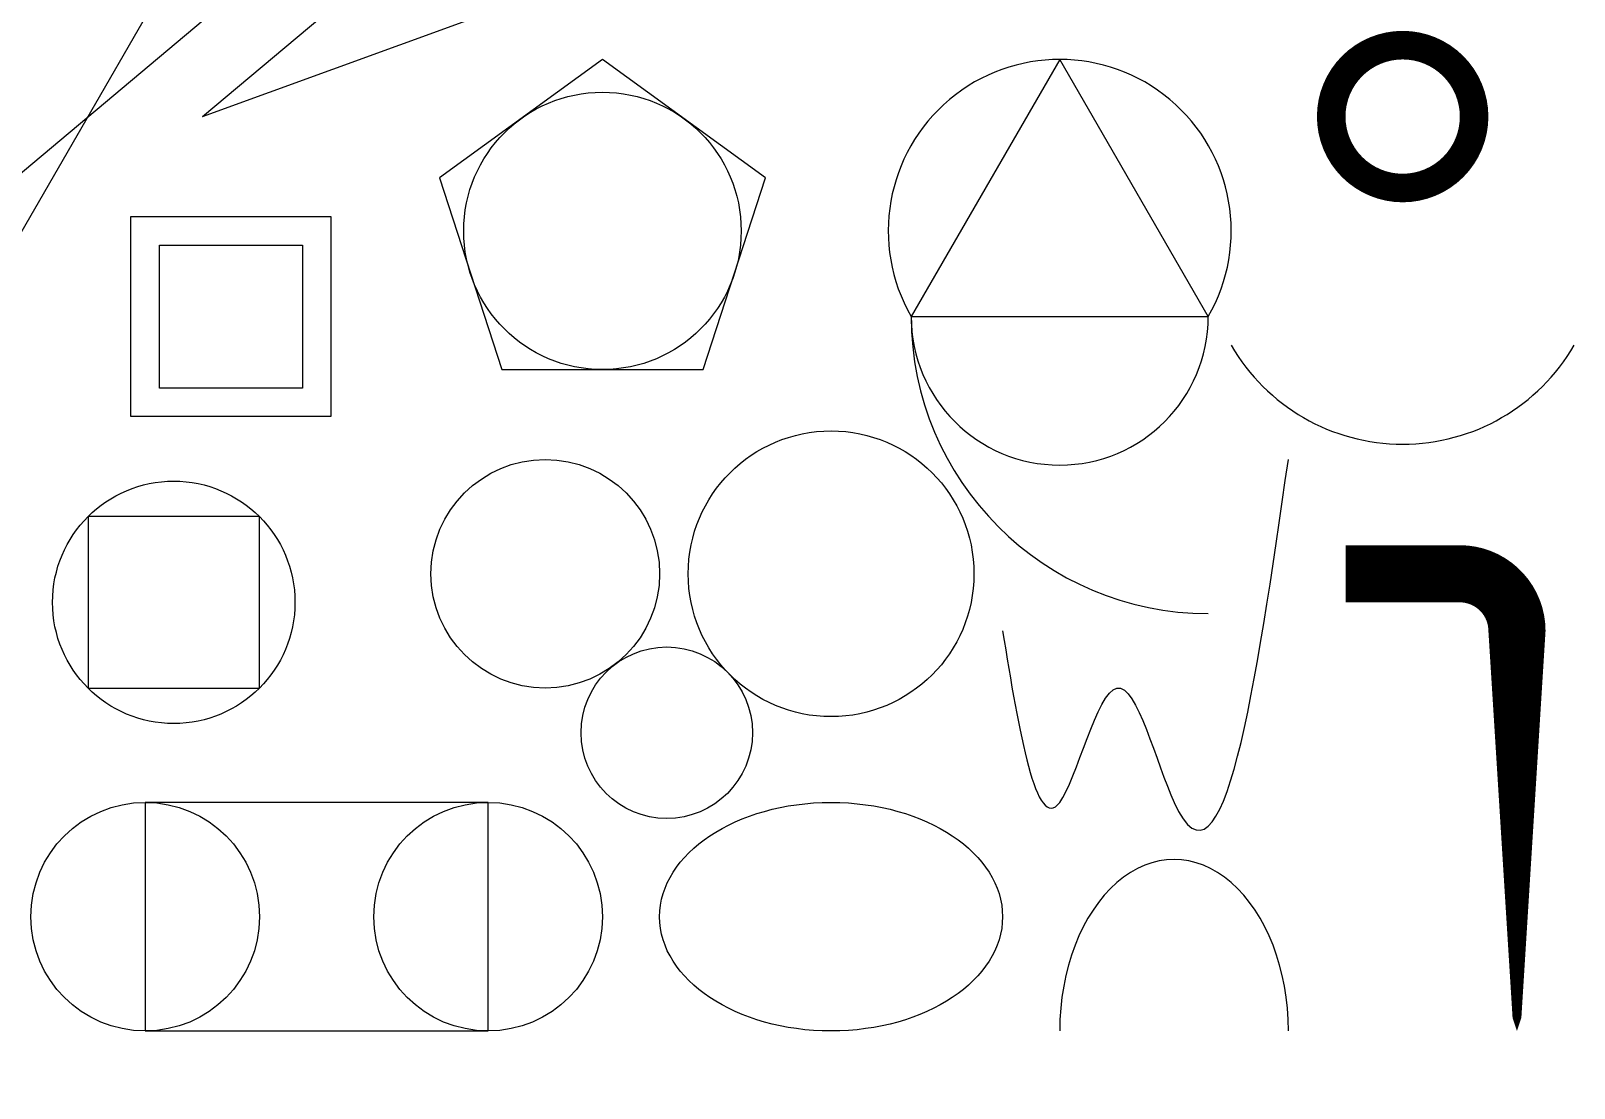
# Model space of a CAD drawing. Header units: millimetres. Extents: x 20 to 290, y 10 to 195.
import ezdxf

# ---------------------------------------------------------------- set-up
doc = ezdxf.new("R2010")
doc.units = ezdxf.units.MM

msp = doc.modelspace()

# ---------------------------------------------------------------- linework, layer by layer
for p, q in [((37.5, 127.5), (37.5, 162.5)), ((37.5, 162.5), (72.5, 162.5)), ((72.5, 162.5), (72.5, 127.5)), ((42.5, 132.5), (42.5, 157.5)), ((42.5, 157.5), (67.5, 157.5)), ((67.5, 157.5), (67.5, 132.5)), ((67.5, 132.5), (42.5, 132.5)), ((72.5, 127.5), (37.5, 127.5))]:
    msp.add_line(p, q)
for direction in [(0.766044, 0.642788), (0.5, 0.866025)]:
    msp.add_xline((30, 180), direction)
for direction in [(0.939693, 0.34202), (0.766044, 0.642788)]:
    msp.add_ray((50, 180), direction)
at = {"const_width": 5}
msp.add_lwpolyline([(247.5, 180, 1), (272.5, 180, 1)], format="xyb", close=True, dxfattribs=at)
for points in [[(120, 190), (91.47, 169.27), (102.37, 135.73), (137.63, 135.73), (148.53, 169.27)], [(200, 190), (174.02, 145), (225.98, 145)], [(30, 80), (60, 80), (60, 110), (30, 110)], [(40, 20), (100, 20), (100, 60), (40, 60)]]:
    msp.add_lwpolyline(points, close=True)
msp.add_lwpolyline([(250, 100, 10, 10, 0), (270, 100, 10, 10, -0.414214), (280, 90, 10, 5, 0), (280, 50, 20, 0, 0), (280, 20, 0, 0, 0)], format="xyseb")
for centre, radius in [((120, 160), 24.27), ((160, 100), 25), ((110, 100), 20), ((45, 95), 21.21), ((131.25, 72.19), 15), ((40, 40), 20), ((100, 40), 20)]:
    msp.add_circle(centre, radius)
for centre, radius, start, end in [((200, 160), 30, 330, 210), ((200, 145), 25.98, 180, 360), ((225.98, 145), 51.96, 180, 270), ((260, 157.32), 34.64, 210, 330)]:
    msp.add_arc(centre, radius, start, end)
msp.add_ellipse((160, 40), major_axis=(30, 0), ratio=0.666667)
msp.add_ellipse((220, 20), major_axis=(0, -30), ratio=0.666667, start_param=1.570796, end_param=4.712389)
msp.add_spline([(190, 90), (200, 60), (210, 80), (220, 60), (240, 120)], degree=3)

doc.saveas('drawing.dxf')
